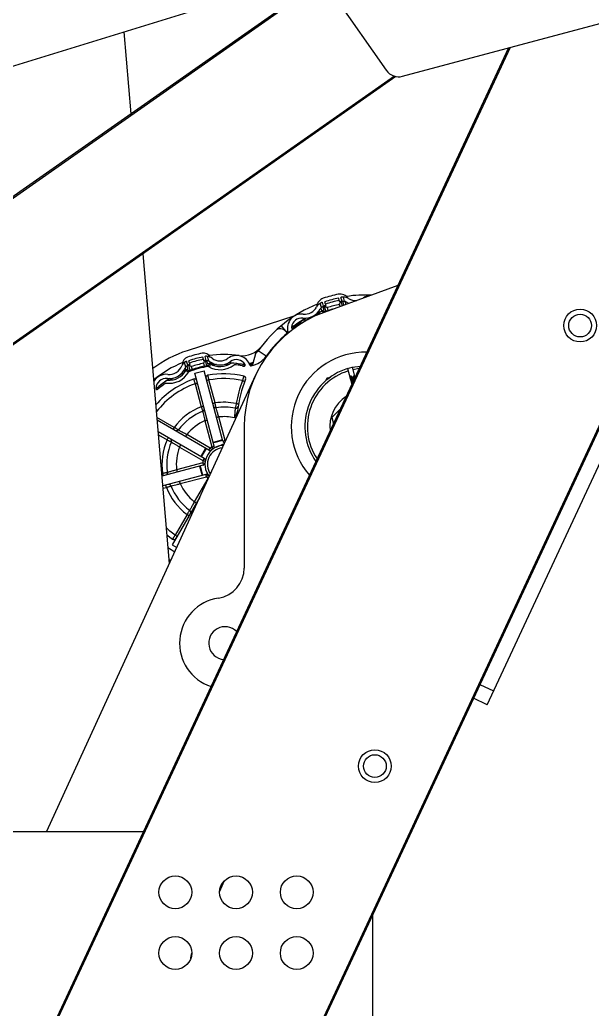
# Model space of a CAD drawing. Header units: inches. Extents: x -45.4 to 22.3, y -8.8 to 22.6.
# Drawn here: x 3.53 to 8.24, y 7.56 to 15.7 of the extents above; entities that cross this region are included whole.
import ezdxf

# ---------------------------------------------------------------- set-up
doc = ezdxf.new("R2010")
doc.units = ezdxf.units.IN
doc.header["$MEASUREMENT"] = 0

msp = doc.modelspace()

# ---------------------------------------------------------------- linework, layer by layer
at = {"color": 7, "linetype": 'Continuous', "lineweight": 25}
for p, q in [((11.3411, 18.8646), (5.8186, 7.0215)), ((8.6833, 17.8972), (-4.5741, 8.6143)), ((-4.2612, 12.9417), (6.2075, 16.1636)), ((10.0682, 16.1583), (5.8076, 7.0215)), ((6.6792, 15.2365), (10.017, 16.1306)), ((6.089, 16.0685), (-4.5741, 8.6021)), ((6.0927, 15.9307), (6.5444, 15.2856)), ((4.4436, 14.9285), (4.3864, 15.6032)), ((7.5516, 15.4702), (3.6119, 7.0215)), ((7.5642, 15.4736), (3.6229, 7.0215)), ((6.611, 15.2375), (-4.1625, 7.6939)), ((6.6239, 15.2344), (-4.1567, 7.6857)), ((4.7574, 11.2267), (4.5413, 13.7762)), ((6.6396, 13.5145), (6.0321, 13.2934)), ((6.0098, 13.3343), (6.0006, 13.3686)), ((6.0276, 13.344), (6.0189, 13.3764)), ((6.0432, 13.3617), (6.0381, 13.3808)), ((6.1573, 13.3923), (6.1522, 13.4114)), ((6.1647, 13.3416), (6.1598, 13.3598)), ((6.1797, 13.3847), (6.171, 13.4171)), ((6.1832, 13.3484), (6.1738, 13.3836)), ((6.1797, 13.3847), (6.1773, 13.3843)), ((6.1941, 13.3553), (6.1859, 13.3859)), ((6.2, 13.3852), (6.1908, 13.4195)), ((6.2133, 13.3593), (6.2069, 13.3832)), ((6.3563, 13.4121), (6.3541, 13.4106)), ((5.978, 13.2911), (6.0113, 13.3045)), ((6.0048, 13.3291), (6.0113, 13.3045)), ((6.0236, 13.2902), (6.0196, 13.3055)), ((6.0216, 13.3419), (6.0298, 13.3114)), ((6.0283, 13.2962), (6.0263, 13.3037)), ((6.0299, 13.3448), (6.0276, 13.344)), ((6.0333, 13.346), (6.0451, 13.3021)), ((6.0573, 13.3324), (6.0637, 13.3084)), ((5.7901, 13.2653), (4.9046, 12.9779)), ((5.8468, 13.2079), (5.853, 13.2071)), ((5.6785, 13.1833), (5.7291, 13.1229)), ((5.7202, 13.1335), (5.7315, 13.1428)), ((5.4422, 12.8558), (5.4764, 12.975)), ((5.5542, 12.9329), (5.4899, 12.9783)), ((4.8922, 12.8428), (4.8816, 12.8823)), ((4.9085, 12.8579), (4.8997, 12.8908)), ((4.924, 12.8764), (4.9189, 12.8955)), ((5.0381, 12.9069), (5.0329, 12.926)), ((5.047, 12.8505), (5.0405, 12.8745)), ((5.0607, 12.8986), (5.0519, 12.9315)), ((5.0663, 12.8542), (5.0545, 12.8981)), ((5.0581, 12.8985), (5.0581, 12.8987)), ((5.0752, 12.8686), (5.0668, 12.9002)), ((5.0823, 12.8937), (5.0723, 12.9314)), ((5.093, 12.8703), (5.0868, 12.8694)), ((5.0868, 12.8694), (5.0919, 12.8503)), ((5.0947, 12.8715), (5.0901, 12.8888)), ((5.0947, 12.8715), (5.1152, 12.8741)), ((4.8521, 12.7855), (4.8836, 12.7998)), ((4.8735, 12.8094), (4.8925, 12.8174)), ((4.8879, 12.8347), (4.8925, 12.8174)), ((4.9005, 12.8195), (4.8947, 12.8172)), ((4.9056, 12.8004), (4.9005, 12.8195)), ((4.9025, 12.8562), (4.9109, 12.8247)), ((4.9108, 12.859), (4.9107, 12.8592)), ((4.9141, 12.8605), (4.9259, 12.8166)), ((4.938, 12.8471), (4.9444, 12.8231)), ((4.9669, 12.7922), (5.0429, 12.8125)), ((5.1273, 12.1929), (4.9669, 12.7922)), ((5.1976, 12.2348), (5.0429, 12.8125)), ((6.226, 12.8312), (6.264, 12.8414)), ((6.226, 12.8312), (6.2606, 12.7018)), ((6.264, 12.8414), (6.3306, 12.8518)), ((6.264, 12.8414), (6.2865, 12.7573)), ((6.3208, 12.8307), (6.2692, 12.8221)), ((7.3757, 10.0649), (8.655, 12.8084)), ((5.4651, 12.7704), (3.7465, 9.0215)), ((4.7624, 12.7355), (4.7919, 12.7536)), ((4.9694, 12.7067), (5.02, 12.5175)), ((5.1341, 12.5481), (5.0835, 12.7372)), ((6.0509, 12.7426), (6.0574, 12.7538)), ((6.0526, 12.7365), (6.0509, 12.7426)), ((6.0574, 12.7538), (6.0841, 12.761)), ((6.0574, 12.7538), (6.0603, 12.7429)), ((6.2486, 12.7514), (6.2474, 12.7511)), ((6.2535, 12.7695), (6.2533, 12.768)), ((6.2535, 12.7695), (6.2565, 12.7704)), ((6.2728, 12.7579), (6.2701, 12.7572)), ((6.2776, 12.776), (6.2806, 12.7768)), ((6.2817, 12.7754), (6.2806, 12.7768)), ((6.2814, 12.7764), (6.2813, 12.7765)), ((5.1427, 12.5069), (5.142, 12.5094)), ((6.1662, 12.4993), (6.0953, 12.4285)), ((4.7978, 12.3472), (4.6555, 12.4294)), ((5.0836, 12.1594), (4.6575, 12.4055)), ((5.0508, 12.4024), (5.1083, 12.1878)), ((5.2166, 12.2399), (5.1649, 12.433)), ((6.0953, 12.4285), (6.1091, 12.3769)), ((5.0442, 12.0912), (4.6656, 12.3099)), ((5.3742, 12.3537), (5.3742, 11.1896)), ((4.6676, 12.286), (4.7387, 12.2449)), ((5.0934, 12.1764), (4.901, 12.2876)), ((5.1951, 12.2439), (5.1191, 12.2236)), ((5.1961, 12.2401), (5.1201, 12.2198)), ((5.1435, 12.1851), (5.2108, 12.2156)), ((5.2166, 12.2399), (5.1976, 12.2348)), ((5.2233, 12.2429), (5.2166, 12.2399)), ((5.2192, 12.234), (5.2166, 12.2399)), ((4.8419, 12.1853), (5.0343, 12.0741)), ((5.056, 12.1752), (5.0167, 12.1071)), ((5.0594, 12.1733), (5.02, 12.1051)), ((5.0836, 12.1594), (5.0934, 12.1764)), ((5.1062, 12.1614), (5.0934, 12.1764)), ((5.1083, 12.1878), (5.1273, 12.1929)), ((5.1194, 12.1716), (5.1083, 12.1878)), ((5.0319, 12.0556), (4.8172, 11.9981)), ((5.0319, 12.0556), (5.037, 12.0365)), ((5.0319, 12.0556), (5.0515, 12.054)), ((5.0442, 12.0912), (5.0343, 12.0741)), ((5.0343, 12.0741), (5.0537, 12.0705)), ((5.037, 12.0365), (4.6965, 11.9454)), ((5.0063, 12.0283), (5.0266, 11.9523)), ((5.0101, 12.0293), (5.0304, 11.9533)), ((4.7021, 11.9673), (4.6948, 11.9654)), ((5.0573, 11.9605), (4.7033, 11.8657)), ((4.8477, 11.884), (5.0624, 11.9415)), ((5.0738, 11.9266), (4.9626, 11.7342)), ((5.0624, 11.9415), (5.0573, 11.9605)), ((5.0786, 11.9526), (5.0624, 11.9415)), ((5.0812, 11.933), (5.0738, 11.9266)), ((5.0774, 11.9246), (5.0738, 11.9266)), ((4.705, 11.8458), (4.7327, 11.8532)), ((5.0083, 11.7739), (4.7805, 11.3796)), ((4.903, 11.631), (4.8051, 11.4615)), ((4.7805, 11.3796), (4.8177, 11.3581)), ((7.3151, 10.2307), (7.4284, 10.1779)), ((7.3757, 10.0649), (7.2624, 10.1177)), ((-2.2491, 9.0215), (4.5445, 9.0215)), ((5.1719, 8.5313), (5.2113, 8.6171)), ((6.4316, 8.3359), (6.4316, 7.0215))]:
    msp.add_line(p, q, dxfattribs=at)
at = {"color": 7, "linetype": 'Continuous', "lineweight": 25, "flags": 128}
for points in [[(6.1738, 13.3836), (6.1757, 13.384), (6.1773, 13.3843)], [(6.2151, 13.3792), (6.234, 13.3693), (6.2371, 13.368)], [(5.978, 13.2719), (5.9893, 13.2831), (6.0018, 13.2987)], [(6.0319, 13.2975), (6.0299, 13.2967), (6.0283, 13.2962)], [(6.0299, 13.3448), (6.0318, 13.3455), (6.0333, 13.346)], [(5.8638, 13.2319), (5.8838, 13.232), (5.8997, 13.2339)], [(5.0545, 12.8981), (5.0565, 12.8984), (5.0581, 12.8987)], [(5.2138, 12.8665), (5.232, 12.8662), (5.2484, 12.8655)], [(5.4465, 12.8707), (5.4237, 12.8641), (5.422, 12.8637)], [(4.9107, 12.8592), (4.9126, 12.8599), (4.9141, 12.8605)], [(4.8051, 11.4615), (4.7615, 11.4943), (4.7326, 11.5192)], [(4.7374, 11.4632), (4.7376, 11.463), (4.784, 11.4282)], [(4.7546, 11.2604), (4.7565, 11.2593), (4.7691, 11.2522)], [(4.7548, 11.2581), (4.7555, 11.2576), (4.7664, 11.2514)]]:
    msp.add_lwpolyline(points, dxfattribs=at)
at = {"color": 7, "linetype": 'Continuous', "lineweight": 25}
for centre, radius in [((8.141, 13.1849), 0.135), ((8.141, 13.1849), 0.0938), ((6.4505, 9.5596), 0.135), ((6.4505, 9.5596), 0.0937), ((4.8066, 8.5215), 0.135), ((5.3066, 8.5215), 0.135), ((5.8066, 8.5215), 0.135), ((4.8066, 8.0215), 0.135), ((5.3066, 8.0215), 0.135), ((5.8066, 8.0215), 0.135)]:
    msp.add_circle(centre, radius, dxfattribs=at)
for centre, radius, start, end in [((6.6468, 15.3573), 0.125, 215, 284.99425), ((6.3742, 12.3537), 1.1122, 101.70762, 108.25928), ((6.1644, 13.3656), 0.0787, 33.64894, 101.70762), ((6.3742, 12.3537), 1.0827, 87.46362, 98.37777), ((6.4261, 13.3168), 0.1181, 92.57783, 126.21077), ((6.3742, 12.3537), 1.0827, 111.58913, 144.76307), ((6.0397, 13.3003), 0.0787, 119.71128, 151.94772), ((6.0504, 13.3351), 0.0787, 108.25928, 176.31797), ((6.3742, 12.3537), 1.0807, 101.85098, 108.11593), ((6.3742, 12.3537), 1.061, 101.79263, 108.17427), ((6.3742, 12.3537), 1.0287, 102.02599, 107.94091), ((6.1911, 13.3408), 0.0787, 58.01919, 90.25562), ((6.1911, 13.3408), 0.0453, 58.01919, 78.74326), ((6.2912, 13.5011), 0.1102, 238.01919, 275.19361), ((6.3742, 12.3537), 1, 110, 180), ((5.848, 13.1621), 0.1181, 83.75614, 193.90146), ((5.8729, 13.3891), 0.1437, 263.75614, 331.94772), ((5.8729, 13.3891), 0.1102, 263.75614, 331.94772), ((6.3742, 12.3537), 1.0039, 112.7473, 118.91816), ((6.0397, 13.3003), 0.0453, 131.22365, 151.94772), ((6.3742, 12.3537), 1.0157, 110.43254, 111.50333), ((6.3742, 12.3537), 1.0039, 104.92414, 108.01398), ((5.848, 13.1621), 0.0846, 83.75614, 173.56805), ((6.3742, 12.3537), 1.0177, 118.75493, 126.82836), ((6.3742, 12.3537), 1.0157, 120.16213, 126.86402), ((6.3742, 12.3537), 1.0039, 121.69096, 126.31952), ((6.3742, 12.3537), 1.0039, 129.90246, 144.76307), ((5.6723, 13.0988), 0.0591, 39.98345, 133.29081), ((6.3742, 12.3537), 1.0157, 129.21948, 129.98345), ((5.7238, 13.1314), 0.00984, 309.90246, 13.90146), ((5.7737, 13.1705), 0.00984, 173.56805, 306.31952), ((5.2085, 12.0417), 0.9843, 107.98345, 126.62014), ((5.2085, 12.0417), 0.9331, 101.10916, 108.85774), ((5.0401, 12.8993), 0.0591, 26.52995, 101.10916), ((5.2085, 12.0417), 0.9055, 82.10954, 97.89141), ((5.3598, 13.1336), 0.1969, 262.10954, 322.44241), ((5.3934, 13.0465), 0.1181, 311.39671, 324.76307), ((6.3742, 12.3537), 0.6125, 89.08951, 220.91049), ((5.2085, 12.0417), 0.9055, 112.07549, 129.76105), ((4.915, 12.8337), 0.0589, 124.50018, 159.53032), ((4.926, 12.8688), 0.0591, 108.85774, 180.99527), ((5.2085, 12.0417), 0.9016, 101.22776, 108.73914), ((5.2085, 12.0417), 0.8818, 101.14357, 108.82334), ((5.2085, 12.0417), 0.8496, 101.40167, 108.56523), ((5.0619, 12.8534), 0.0453, 91.5192, 94.69984), ((5.0619, 12.8534), 0.0787, 53.26731, 82.40909), ((5.0619, 12.8534), 0.0453, 53.26731, 63.09972), ((5.1749, 13.0048), 0.1437, 233.26731, 306.21077), ((5.1749, 13.0048), 0.1575, 238.66714, 305.33032), ((5.1749, 13.0048), 0.1102, 233.26731, 306.21077), ((5.3098, 12.8206), 0.1181, 19.4498, 126.21077), ((5.2085, 12.0417), 0.8376, 82.01676, 87.60352), ((5.3098, 12.8206), 0.0846, 32.34212, 126.21077), ((5.2085, 12.0417), 0.8366, 79.57337, 86.06189), ((5.3604, 13.1246), 0.2559, 262.01676, 274.16314), ((5.3934, 13.0465), 0.185, 259.57337, 266.70481), ((5.373, 12.8606), 0.00984, 263.73416, 32.34212), ((5.3604, 13.1246), 0.2559, 282.28836, 290.65), ((5.3934, 13.0465), 0.185, 278.22864, 286.51848), ((5.3934, 13.0465), 0.1969, 281.42447, 324.76307), ((4.7317, 12.6659), 0.1181, 83.75614, 149.14867), ((4.7565, 12.8929), 0.1831, 261.00524, 331.28348), ((4.7565, 12.8929), 0.1437, 263.75614, 336.69959), ((4.7565, 12.8929), 0.1575, 264.63658, 331.29976), ((4.7565, 12.8929), 0.1102, 263.75614, 339.53032), ((4.9301, 12.8181), 0.0453, 146.86719, 156.69959), ((5.2085, 12.0417), 0.8169, 110.89804, 111.76431), ((5.2085, 12.0417), 0.8169, 99.06886, 110.89804), ((5.2085, 12.0417), 0.8248, 101.29391, 108.67299), ((5.2085, 12.0417), 0.7461, 77.40665, 100.32011), ((5.1749, 13.0048), 0.1831, 238.68342, 308.96166), ((5.2085, 12.0417), 0.8169, 98.20259, 99.06886), ((5.2085, 12.0417), 0.8248, 94.36617, 96.76919), ((5.2085, 12.0417), 0.8248, 79.57337, 84.32902), ((5.3934, 13.0465), 0.1969, 259.57337, 263.73416), ((5.4304, 12.8632), 0.00984, 199.4498, 281.42447), ((6.3742, 12.3537), 0.5, 107.23977, 215), ((6.3742, 12.3537), 0.48, 107.33384, 213.61183), ((5.2085, 12.0417), 0.7461, 109.64679, 138.84828), ((4.7317, 12.6659), 0.0846, 83.75614, 178.26059), ((5.2085, 12.0417), 0.8376, 122.36339, 132.00688), ((5.2085, 12.0417), 0.8366, 123.90502, 132.02471), ((5.2085, 12.0417), 0.7067, 109.77699, 142.01722), ((5.2085, 12.0417), 0.8248, 125.63789, 131.36348), ((4.9643, 12.7258), 0.0197, 14.98345, 109.64679), ((5.0784, 12.7563), 0.0197, 100.32011, 194.98345), ((5.2085, 12.0417), 0.7067, 77.64203, 100.18991), ((6.3742, 12.3537), 1.0827, 159.54641, 169.89226), ((6.3742, 12.3537), 1.063, 158.49307, 173.02181), ((5.3669, 12.7506), 0.0197, 338.49307, 77.40665), ((4.6569, 12.6681), 0.00984, 178.26059, 311.36348), ((5.2085, 12.0417), 0.5118, 78.75649, 98.35764), ((6.3742, 12.3537), 0.295, 122.93621, 187.06379), ((5.2085, 12.0417), 0.5118, 111.60926, 143.35764), ((5.2085, 12.0417), 0.4724, 111.87556, 143.09135), ((5.2085, 12.0417), 0.4724, 78.69019, 98.09135), ((5.2085, 12.0417), 0.3937, 113.61038, 141.35652), ((5.2085, 12.0417), 0.3937, 77.47074, 96.35653), ((5.2085, 12.0417), 0.5118, 156.60926, 188.35764), ((5.2085, 12.0417), 0.4724, 156.87556, 188.09135), ((5.2166, 12.2399), 0.0197, 194.98345, 259.60967), ((5.2085, 12.0417), 0.3937, 158.61038, 186.35652), ((5.2085, 12.0417), 0.1575, 91.91755, 218.82672), ((5.2085, 12.0417), 0.1378, 96.08599, 214.65828), ((5.0934, 12.1764), 0.0197, 239.98345, 310.51223), ((5.2085, 12.0417), 0.1772, 124.45467, 130.51223), ((5.1083, 12.1878), 0.0197, 304.45467, 14.98345), ((5.2085, 12.0417), 0.1772, 169.45467, 175.51223), ((5.0319, 12.0556), 0.0197, 284.98345, 355.51223), ((5.0343, 12.0741), 0.0197, 349.45467, 59.98345), ((5.0624, 11.9415), 0.0197, 34.45467, 104.98345), ((5.2085, 12.0417), 0.1772, 214.45467, 220.51223), ((5.2085, 12.0417), 0.5118, 201.60926, 233.35764), ((5.2085, 12.0417), 0.4724, 201.87556, 233.09135), ((5.2085, 12.0417), 0.3937, 203.61038, 231.35652), ((4.7952, 11.4444), 0.0197, 235.32011, 329.98345), ((5.2085, 12.0417), 0.8248, 235.87762, 240.47723), ((5.1242, 11.1896), 0.25, 278.52421, 0), ((5.2168, 10.5715), 0.375, 98.52421, 252.00644), ((5.2168, 10.5715), 0.135, 45.19404, 264.80596), ((5.1807, 7.9505), 0.25, 163.0472, 175.4612)]:
    msp.add_arc(centre, radius, start, end, dxfattribs=at)
for points, knots in [([(6.0134, 13.3745), (6.0125, 13.3741), (6.0106, 13.3734), (6.0063, 13.3716), (6.0029, 13.3698), (6.0006, 13.3686)], [0, 0, 0, 0, 0.2601328, 0.5134721, 1, 1, 1, 1]), ([(6.0189, 13.3764), (6.0187, 13.3763), (6.0182, 13.3762), (6.015, 13.3751), (6.0134, 13.3745)], [0, 0, 0, 0, 0.495156, 1, 1, 1, 1]), ([(6.0432, 13.3617), (6.0437, 13.3602), (6.0445, 13.3569), (6.0457, 13.3526), (6.0463, 13.3503)], [0, 0, 0, 0, 0.485314, 1, 1, 1, 1]), ([(6.1604, 13.3809), (6.1598, 13.3831), (6.1586, 13.3875), (6.1577, 13.3907), (6.1573, 13.3923)], [0, 0, 0, 0, 0.5146864, 1, 1, 1, 1]), ([(6.1598, 13.3598), (6.1614, 13.3637), (6.1644, 13.3715), (6.1669, 13.3788), (6.1682, 13.3825)], [0, 0, 0, 0, 0.500593, 1, 1, 1, 1]), ([(6.1682, 13.3825), (6.1667, 13.3822), (6.1641, 13.3817), (6.1615, 13.3811), (6.1604, 13.3809)], [0, 0, 0, 0, 0.56, 1, 1, 1, 1]), ([(6.1738, 13.3836), (6.1734, 13.3835), (6.1726, 13.3834), (6.1697, 13.3828), (6.1682, 13.3825)], [0, 0, 0, 0, 0.474841, 1, 1, 1, 1]), ([(6.1768, 13.4182), (6.1751, 13.4179), (6.1718, 13.4173), (6.1713, 13.4172), (6.171, 13.4171)], [0, 0, 0, 0, 0.504844, 1, 1, 1, 1]), ([(6.1908, 13.4195), (6.1882, 13.4194), (6.1844, 13.4193), (6.1798, 13.4187), (6.1778, 13.4184), (6.1768, 13.4182)], [0, 0, 0, 0, 0.486528, 0.739867, 1, 1, 1, 1]), ([(6.1797, 13.3847), (6.1799, 13.3847), (6.1801, 13.3848), (6.182, 13.3851), (6.1829, 13.3853)], [0, 0, 0, 0, 0.497742, 1, 1, 1, 1]), ([(6.1829, 13.3853), (6.184, 13.3855), (6.186, 13.3858), (6.1903, 13.3861), (6.195, 13.386), (6.1983, 13.3855), (6.2, 13.3852)], [0, 0, 0, 0, 0.267131, 0.499996, 0.749655, 1, 1, 1, 1]), ([(6.0098, 13.3343), (6.0111, 13.3354), (6.0137, 13.3375), (6.0177, 13.3399), (6.0216, 13.3418), (6.0235, 13.3426), (6.0246, 13.3429)], [0, 0, 0, 0, 0.250321, 0.500003, 0.73284, 1, 1, 1, 1]), ([(6.0298, 13.3114), (6.0294, 13.3112), (6.0284, 13.3109), (6.0241, 13.3093), (6.0182, 13.3071), (6.0136, 13.3054), (6.0113, 13.3045)], [0, 0, 0, 0, 0.250299, 0.499958, 0.749636, 1, 1, 1, 1]), ([(6.0246, 13.3429), (6.0254, 13.3432), (6.0272, 13.3439), (6.0275, 13.344), (6.0276, 13.344)], [0, 0, 0, 0, 0.502258, 1, 1, 1, 1]), ([(6.0451, 13.3021), (6.0426, 13.3013), (6.0382, 13.2998), (6.0338, 13.2982), (6.0319, 13.2975)], [0, 0, 0, 0, 0.56, 1, 1, 1, 1]), ([(6.0387, 13.3478), (6.0373, 13.3473), (6.0344, 13.3464), (6.0337, 13.3461), (6.0333, 13.346)], [0, 0, 0, 0, 0.525159, 1, 1, 1, 1]), ([(6.0463, 13.3503), (6.0449, 13.3499), (6.0424, 13.3491), (6.0398, 13.3482), (6.0387, 13.3478)], [0, 0, 0, 0, 0.56, 1, 1, 1, 1]), ([(6.0387, 13.3478), (6.0416, 13.3453), (6.0474, 13.3402), (6.054, 13.335), (6.0573, 13.3324)], [0, 0, 0, 0, 0.499407, 1, 1, 1, 1]), ([(6.0451, 13.3021), (6.0455, 13.3023), (6.0463, 13.3026), (6.0507, 13.3041), (6.0567, 13.3061), (6.0614, 13.3076), (6.0637, 13.3084)], [0, 0, 0, 0, 0.234736, 0.499966, 0.749943, 1, 1, 1, 1]), ([(4.8945, 12.8889), (4.8936, 12.8886), (4.8917, 12.8879), (4.8884, 12.8863), (4.885, 12.8845), (4.8828, 12.883), (4.8816, 12.8823)], [0, 0, 0, 0, 0.259592, 0.500001, 0.748535, 1, 1, 1, 1]), ([(4.8997, 12.8908), (4.8995, 12.8908), (4.899, 12.8906), (4.896, 12.8895), (4.8945, 12.8889)], [0, 0, 0, 0, 0.4954554, 1, 1, 1, 1]), ([(4.927, 12.865), (4.9256, 12.8645), (4.9231, 12.8637), (4.9206, 12.8628), (4.9195, 12.8624)], [0, 0, 0, 0, 0.5599999, 1, 1, 1, 1]), ([(4.924, 12.8764), (4.9244, 12.8748), (4.9253, 12.8716), (4.9264, 12.8672), (4.927, 12.865)], [0, 0, 0, 0, 0.486004, 1, 1, 1, 1]), ([(5.0411, 12.8955), (5.0405, 12.8978), (5.0393, 12.9021), (5.0385, 12.9053), (5.0381, 12.9069)], [0, 0, 0, 0, 0.5139956, 1, 1, 1, 1]), ([(5.0405, 12.8745), (5.0421, 12.8784), (5.0452, 12.8862), (5.0477, 12.8934), (5.0489, 12.897)], [0, 0, 0, 0, 0.500559, 1, 1, 1, 1]), ([(5.0489, 12.897), (5.0475, 12.8967), (5.0449, 12.8963), (5.0423, 12.8958), (5.0411, 12.8955)], [0, 0, 0, 0, 0.56, 1, 1, 1, 1]), ([(5.0545, 12.8981), (5.0542, 12.898), (5.0534, 12.8978), (5.0505, 12.8973), (5.0489, 12.897)], [0, 0, 0, 0, 0.474757, 1, 1, 1, 1]), ([(5.0723, 12.9314), (5.0696, 12.9317), (5.0644, 12.9322), (5.0577, 12.9321), (5.0539, 12.9317), (5.0521, 12.9315), (5.052, 12.9315), (5.0519, 12.9315)], [0, 0, 0, 0, 0.251363, 0.499279, 0.732278, 0.861848, 1, 1, 1, 1]), ([(5.0607, 12.8986), (5.0608, 12.8986), (5.061, 12.8986), (5.0625, 12.8986), (5.0647, 12.8986), (5.0675, 12.8983), (5.0708, 12.8978), (5.0759, 12.8966), (5.0797, 12.8949), (5.0823, 12.8937)], [0, 0, 0, 0, 0.138463, 0.2676057, 0.3880175, 0.5004281, 0.6238375, 0.7473824, 1, 1, 1, 1]), ([(5.0947, 12.8715), (5.0923, 12.8712), (5.0875, 12.8705), (5.0812, 12.8696), (5.0766, 12.8689), (5.0757, 12.8687), (5.0752, 12.8686)], [0, 0, 0, 0, 0.250383, 0.50006, 0.749711, 1, 1, 1, 1]), ([(4.8922, 12.8428), (4.8939, 12.8451), (4.8964, 12.8485), (4.9001, 12.8521), (4.9027, 12.8542), (4.905, 12.8558), (4.9069, 12.857), (4.9083, 12.8578), (4.9084, 12.8579), (4.9085, 12.8579)], [0, 0, 0, 0, 0.252594, 0.376145, 0.499571, 0.611959, 0.732364, 0.861514, 1, 1, 1, 1]), ([(4.9109, 12.8247), (4.9105, 12.8245), (4.9096, 12.8241), (4.9052, 12.8225), (4.8993, 12.8202), (4.8948, 12.8183), (4.8925, 12.8174)], [0, 0, 0, 0, 0.250289, 0.49994, 0.749617, 1, 1, 1, 1]), ([(4.9128, 12.8117), (4.9121, 12.8114), (4.9109, 12.811), (4.9097, 12.8105), (4.9092, 12.8103)], [0, 0, 0, 0, 0.56, 1, 1, 1, 1]), ([(4.9259, 12.8166), (4.9234, 12.8157), (4.919, 12.8141), (4.9147, 12.8124), (4.9128, 12.8117)], [0, 0, 0, 0, 0.56, 1, 1, 1, 1]), ([(4.9195, 12.8624), (4.918, 12.8619), (4.9152, 12.8609), (4.9145, 12.8606), (4.9141, 12.8605)], [0, 0, 0, 0, 0.525243, 1, 1, 1, 1]), ([(4.9195, 12.8624), (4.9224, 12.8599), (4.9282, 12.8548), (4.9347, 12.8497), (4.938, 12.8471)], [0, 0, 0, 0, 0.499441, 1, 1, 1, 1]), ([(4.9259, 12.8166), (4.9263, 12.8167), (4.9271, 12.817), (4.9314, 12.8186), (4.9368, 12.8205), (4.9413, 12.822), (4.9436, 12.8228), (4.9444, 12.8231)], [0, 0, 0, 0, 0.234438, 0.499467, 0.748929, 0.910688, 1, 1, 1, 1]), ([(5.047, 12.8505), (5.0478, 12.8507), (5.0502, 12.8512), (5.0549, 12.8521), (5.0604, 12.8531), (5.065, 12.8539), (5.0659, 12.8541), (5.0663, 12.8542)], [0, 0, 0, 0, 0.089341, 0.251071, 0.500533, 0.765546, 1, 1, 1, 1]), ([(5.0801, 12.8565), (5.0775, 12.856), (5.0729, 12.8553), (5.0683, 12.8545), (5.0663, 12.8542)], [0, 0, 0, 0, 0.56, 1, 1, 1, 1]), ([(5.0839, 12.857), (5.0832, 12.8569), (5.0819, 12.8567), (5.0806, 12.8565), (5.0801, 12.8565)], [0, 0, 0, 0, 0.56, 1, 1, 1, 1]), ([(4.9576, 12.7443), (4.9578, 12.7438), (4.9581, 12.743), (4.9595, 12.7383), (4.9614, 12.7324), (4.9638, 12.7246), (4.9667, 12.7152), (4.9684, 12.7097), (4.9694, 12.7067)], [0, 0, 0, 0, 0.243585, 0.370301, 0.499932, 0.716108, 0.849698, 1, 1, 1, 1]), ([(5.0835, 12.7372), (5.0828, 12.7403), (5.0815, 12.746), (5.0794, 12.7555), (5.0776, 12.7636), (5.0762, 12.7695), (5.0754, 12.7733), (5.0752, 12.774), (5.0752, 12.7743)], [0, 0, 0, 0, 0.1720043, 0.324728, 0.5713437, 0.7196492, 0.86449, 1, 1, 1, 1]), ([(5.3712, 12.7698), (5.371, 12.7693), (5.3707, 12.7685), (5.3693, 12.7638), (5.3676, 12.7581), (5.3652, 12.7505), (5.3624, 12.7412), (5.3607, 12.7353), (5.3597, 12.732)], [0, 0, 0, 0, 0.240951, 0.368139, 0.499464, 0.698687, 0.836685, 1, 1, 1, 1]), ([(6.2639, 12.7087), (6.2632, 12.7104), (6.2608, 12.7168), (6.2564, 12.7286), (6.2514, 12.7408), (6.2476, 12.7493), (6.2463, 12.7502), (6.2456, 12.7506)], [0, 0, 0, 0, 0.0822779, 0.3100154, 0.5438256, 0.7682497, 1, 1, 1, 1]), ([(6.2531, 12.769), (6.2522, 12.7659), (6.2506, 12.76), (6.249, 12.7541), (6.2483, 12.7513)], [0, 0, 0, 0, 0.5226424, 1, 1, 1, 1]), ([(6.2657, 12.7126), (6.2654, 12.7133), (6.2634, 12.7187), (6.2594, 12.7294), (6.2544, 12.7416), (6.2507, 12.7501), (6.2493, 12.751), (6.2486, 12.7514)], [0, 0, 0, 0, 0.033854, 0.273609, 0.519756, 0.756021, 1, 1, 1, 1]), ([(6.2713, 12.7247), (6.2699, 12.729), (6.266, 12.7403), (6.2604, 12.7553), (6.2557, 12.7675), (6.2542, 12.7689), (6.2535, 12.7695)], [0, 0, 0, 0, 0.169799, 0.451077, 0.721174, 1, 1, 1, 1]), ([(6.2732, 12.7288), (6.2722, 12.7319), (6.2687, 12.7421), (6.2635, 12.7561), (6.2587, 12.7683), (6.2572, 12.7697), (6.2565, 12.7704)], [0, 0, 0, 0, 0.131405, 0.425691, 0.70828, 1, 1, 1, 1]), ([(6.2706, 12.7567), (6.2684, 12.7589), (6.2639, 12.7633), (6.2594, 12.7678), (6.2572, 12.77)], [0, 0, 0, 0, 0.49945, 1, 1, 1, 1]), ([(6.2785, 12.74), (6.2775, 12.7423), (6.2749, 12.7488), (6.2718, 12.7557), (6.2704, 12.7566), (6.2697, 12.7571)], [0, 0, 0, 0, 0.220629, 0.604056, 1, 1, 1, 1]), ([(6.2773, 12.7756), (6.2764, 12.7725), (6.2748, 12.7666), (6.2732, 12.7607), (6.2724, 12.7578)], [0, 0, 0, 0, 0.515898, 1, 1, 1, 1]), ([(6.2802, 12.7438), (6.2797, 12.7451), (6.2776, 12.7504), (6.2749, 12.7564), (6.2735, 12.7574), (6.2728, 12.7579)], [0, 0, 0, 0, 0.135421, 0.560768, 1, 1, 1, 1]), ([(6.2874, 12.754), (6.2865, 12.7565), (6.2835, 12.7647), (6.2799, 12.7738), (6.2784, 12.7753), (6.2776, 12.776)], [0, 0, 0, 0, 0.173119, 0.579986, 1, 1, 1, 1]), ([(5.142, 12.5094), (5.1419, 12.51), (5.1417, 12.5108), (5.1407, 12.5156), (5.1396, 12.5214), (5.138, 12.5292), (5.136, 12.5387), (5.1348, 12.5448), (5.1341, 12.5481)], [0, 0, 0, 0, 0.240984, 0.368362, 0.499981, 0.698317, 0.836338, 1, 1, 1, 1]), ([(5.3083, 12.5437), (5.3073, 12.5386), (5.3054, 12.5285), (5.3034, 12.5175), (5.3022, 12.5109), (5.3014, 12.5062), (5.3012, 12.5054), (5.3011, 12.505)], [0, 0, 0, 0, 0.24991, 0.499819, 0.639336, 0.769368, 1, 1, 1, 1]), ([(5.02, 12.5175), (5.0211, 12.5143), (5.023, 12.5084), (5.0261, 12.4993), (5.0286, 12.4917), (5.0305, 12.4861), (5.032, 12.4814), (5.0323, 12.4806), (5.0325, 12.4801)], [0, 0, 0, 0, 0.163675, 0.301702, 0.500027, 0.631656, 0.759035, 1, 1, 1, 1]), ([(5.0325, 12.4801), (5.0328, 12.4786), (5.0335, 12.4757), (5.0386, 12.4548), (5.0446, 12.4292), (5.0488, 12.4114), (5.0508, 12.4024)], [0, 0, 0, 0, 0.279115, 0.55857, 0.779168, 1, 1, 1, 1]), ([(5.1424, 12.508), (5.1406, 12.5081), (5.1368, 12.5083), (5.1315, 12.5103), (5.1267, 12.5133), (5.1244, 12.516), (5.1233, 12.5174)], [0, 0, 0, 0, 0.245627, 0.493182, 0.744204, 1, 1, 1, 1]), ([(5.1649, 12.433), (5.1618, 12.4432), (5.1557, 12.4631), (5.1483, 12.4881), (5.1436, 12.5039), (5.143, 12.5061), (5.1427, 12.5069)], [0, 0, 0, 0, 0.286984, 0.561726, 0.841248, 1, 1, 1, 1]), ([(5.3011, 12.505), (5.3011, 12.5046), (5.301, 12.5039), (5.3, 12.497), (5.298, 12.4827), (5.2953, 12.4572), (5.2944, 12.4364), (5.2939, 12.426)], [0, 0, 0, 0, 0.1434414, 0.2744895, 0.4985706, 0.7486316, 1, 1, 1, 1]), ([(5.319, 12.4828), (5.316, 12.4724), (5.3102, 12.4523), (5.2992, 12.4345), (5.2939, 12.426)], [0, 0, 0, 0, 0.5199712, 1, 1, 1, 1]), ([(4.8307, 12.3254), (4.8303, 12.3257), (4.8296, 12.3262), (4.8255, 12.3289), (4.8205, 12.3322), (4.8139, 12.3365), (4.8058, 12.3419), (4.8006, 12.3453), (4.7978, 12.3472)], [0, 0, 0, 0, 0.2409771, 0.3683533, 0.4999731, 0.6983186, 0.8363402, 1, 1, 1, 1]), ([(4.901, 12.2876), (4.8907, 12.293), (4.8701, 12.304), (4.847, 12.3165), (4.8332, 12.3241), (4.8316, 12.325), (4.8307, 12.3254)], [0, 0, 0, 0, 0.2801678, 0.5598914, 0.7800286, 1, 1, 1, 1]), ([(4.7387, 12.2449), (4.7418, 12.2434), (4.7473, 12.2406), (4.756, 12.2363), (4.7631, 12.2327), (4.7684, 12.23), (4.7728, 12.2278), (4.7735, 12.2275), (4.774, 12.2272)], [0, 0, 0, 0, 0.1636751, 0.3017017, 0.5000268, 0.631656, 0.7590353, 1, 1, 1, 1]), ([(4.774, 12.2272), (4.7753, 12.2265), (4.7779, 12.2249), (4.7962, 12.2137), (4.8186, 12.1999), (4.8341, 12.1901), (4.8419, 12.1853)], [0, 0, 0, 0, 0.279115, 0.5585701, 0.7791679, 1, 1, 1, 1]), ([(4.7408, 11.9752), (4.7402, 11.9751), (4.7394, 11.9749), (4.7346, 11.974), (4.7288, 11.9728), (4.721, 11.9712), (4.7115, 11.9692), (4.7054, 11.968), (4.7021, 11.9673)], [0, 0, 0, 0, 0.2409771, 0.3683533, 0.4999731, 0.6983186, 0.8363402, 1, 1, 1, 1]), ([(4.8172, 11.9981), (4.8061, 11.9947), (4.7838, 11.9879), (4.7586, 11.9804), (4.7435, 11.976), (4.7417, 11.9755), (4.7408, 11.9752)], [0, 0, 0, 0, 0.280168, 0.559891, 0.780029, 1, 1, 1, 1]), ([(4.7327, 11.8532), (4.7359, 11.8543), (4.7418, 11.8562), (4.7509, 11.8593), (4.7585, 11.8618), (4.7641, 11.8637), (4.7688, 11.8652), (4.7696, 11.8655), (4.7701, 11.8657)], [0, 0, 0, 0, 0.1636751, 0.3017017, 0.5000268, 0.631656, 0.7590353, 1, 1, 1, 1]), ([(4.7701, 11.8657), (4.7715, 11.866), (4.7745, 11.8668), (4.7954, 11.8718), (4.821, 11.8778), (4.8388, 11.882), (4.8477, 11.884)], [0, 0, 0, 0, 0.279115, 0.5585701, 0.7791679, 1, 1, 1, 1]), ([(4.9626, 11.7342), (4.9572, 11.7239), (4.9462, 11.7033), (4.9337, 11.6802), (4.9261, 11.6664), (4.9252, 11.6648), (4.9248, 11.6639)], [0, 0, 0, 0, 0.2801678, 0.5598914, 0.7800286, 1, 1, 1, 1]), ([(4.9248, 11.6639), (4.9245, 11.6635), (4.924, 11.6628), (4.9213, 11.6587), (4.918, 11.6538), (4.9136, 11.6471), (4.9083, 11.6391), (4.9049, 11.6339), (4.903, 11.631)], [0, 0, 0, 0, 0.240977, 0.368353, 0.499973, 0.698319, 0.83634, 1, 1, 1, 1]), ([(4.8051, 11.4615), (4.8034, 11.4589), (4.8003, 11.4539), (4.795, 11.4457), (4.7906, 11.4387), (4.7874, 11.4335), (4.7847, 11.4293), (4.7843, 11.4286), (4.784, 11.4282)], [0, 0, 0, 0, 0.150539, 0.284209, 0.500074, 0.629886, 0.756661, 1, 1, 1, 1])]:
    msp.add_open_spline(points, degree=3, knots=knots, dxfattribs=at)
for points in [[(4.9694, 12.7067), (4.9719, 12.7074), (4.9768, 12.7087), (4.9831, 12.7104), (4.9875, 12.7116), (4.9881, 12.7117), (4.9884, 12.7118)], [(5.0835, 12.7372), (5.081, 12.7366), (5.076, 12.7352), (5.0697, 12.7336), (5.0653, 12.7324), (5.0647, 12.7322), (5.0645, 12.7322)], [(5.3597, 12.732), (5.3622, 12.7311), (5.367, 12.7293), (5.3731, 12.727), (5.3773, 12.7255), (5.3779, 12.7252), (5.3782, 12.7251)], [(5.1341, 12.5481), (5.1316, 12.5474), (5.1266, 12.5461), (5.1203, 12.5444), (5.1159, 12.5432), (5.1154, 12.5431), (5.1151, 12.543)], [(5.3083, 12.5437), (5.3108, 12.5432), (5.3159, 12.5423), (5.3223, 12.5412), (5.3268, 12.5404), (5.3274, 12.5403), (5.3277, 12.5402)], [(5.02, 12.5175), (5.0225, 12.5182), (5.0275, 12.5195), (5.0338, 12.5212), (5.0382, 12.5224), (5.0387, 12.5226), (5.039, 12.5226)], [(5.0325, 12.4801), (5.0346, 12.4812), (5.0388, 12.4835), (5.0431, 12.4894), (5.0453, 12.4964), (5.0445, 12.5011), (5.0441, 12.5035)], [(5.3011, 12.505), (5.3025, 12.5048), (5.3051, 12.5044), (5.309, 12.5049), (5.3128, 12.5061), (5.3163, 12.508), (5.3193, 12.5106), (5.3218, 12.5137), (5.3236, 12.5173), (5.3242, 12.5199), (5.3244, 12.5212)], [(5.0508, 12.4024), (5.0533, 12.4031), (5.0583, 12.4044), (5.0646, 12.4061), (5.069, 12.4073), (5.0695, 12.4075), (5.0698, 12.4075)], [(5.1649, 12.433), (5.1624, 12.4323), (5.1574, 12.431), (5.1511, 12.4293), (5.1467, 12.4281), (5.1462, 12.428), (5.1459, 12.4279)], [(4.7978, 12.3472), (4.7965, 12.3449), (4.794, 12.3405), (4.7907, 12.3348), (4.7884, 12.3309), (4.7881, 12.3304), (4.788, 12.3301)], [(4.8307, 12.3254), (4.8291, 12.3237), (4.8258, 12.3202), (4.819, 12.3176), (4.8117, 12.3173), (4.8073, 12.3192), (4.8051, 12.3202)], [(4.7387, 12.2449), (4.74, 12.2471), (4.7426, 12.2516), (4.7459, 12.2572), (4.7481, 12.2612), (4.7484, 12.2617), (4.7486, 12.2619)], [(4.774, 12.2272), (4.7747, 12.2295), (4.7761, 12.2341), (4.775, 12.2413), (4.7716, 12.2478), (4.7677, 12.2506), (4.7658, 12.252)], [(4.901, 12.2876), (4.8997, 12.2853), (4.8971, 12.2809), (4.8939, 12.2752), (4.8916, 12.2713), (4.8913, 12.2708), (4.8911, 12.2705)], [(4.8419, 12.1853), (4.8432, 12.1875), (4.8458, 12.192), (4.849, 12.1976), (4.8513, 12.2016), (4.8516, 12.2021), (4.8518, 12.2023)], [(4.7408, 11.9752), (4.7408, 11.9728), (4.741, 11.968), (4.738, 11.9614), (4.7331, 11.956), (4.7286, 11.9543), (4.7264, 11.9534)], [(4.8172, 11.9981), (4.8179, 11.9956), (4.8192, 11.9906), (4.8209, 11.9844), (4.8221, 11.98), (4.8222, 11.9794), (4.8223, 11.9791)], [(4.7021, 11.9673), (4.7028, 11.9648), (4.7041, 11.9598), (4.7058, 11.9535), (4.707, 11.9492), (4.7071, 11.9486), (4.7072, 11.9483)], [(4.8477, 11.884), (4.8471, 11.8865), (4.8457, 11.8915), (4.8441, 11.8978), (4.8429, 11.9022), (4.8427, 11.9027), (4.8427, 11.903)], [(4.7327, 11.8532), (4.732, 11.8557), (4.7307, 11.8607), (4.729, 11.867), (4.7278, 11.8714), (4.7276, 11.8719), (4.7276, 11.8722)], [(4.7701, 11.8657), (4.7689, 11.8678), (4.7667, 11.872), (4.7608, 11.8763), (4.7538, 11.8785), (4.7491, 11.8777), (4.7467, 11.8774)], [(4.9626, 11.7342), (4.9649, 11.7329), (4.9693, 11.7303), (4.975, 11.7271), (4.9789, 11.7248), (4.9794, 11.7245), (4.9797, 11.7244)], [(4.9248, 11.6639), (4.9265, 11.6623), (4.93, 11.659), (4.9326, 11.6522), (4.9329, 11.6449), (4.931, 11.6405), (4.93, 11.6384)], [(4.903, 11.631), (4.9053, 11.6297), (4.9097, 11.6272), (4.9154, 11.6239), (4.9193, 11.6216), (4.9198, 11.6213), (4.9201, 11.6212)], [(4.8051, 11.4615), (4.8073, 11.4602), (4.8118, 11.4576), (4.8174, 11.4543), (4.8213, 11.4521), (4.8219, 11.4518), (4.8221, 11.4516)]]:
    msp.add_open_spline(points, degree=3, dxfattribs=at)

doc.saveas('drawing.dxf')
